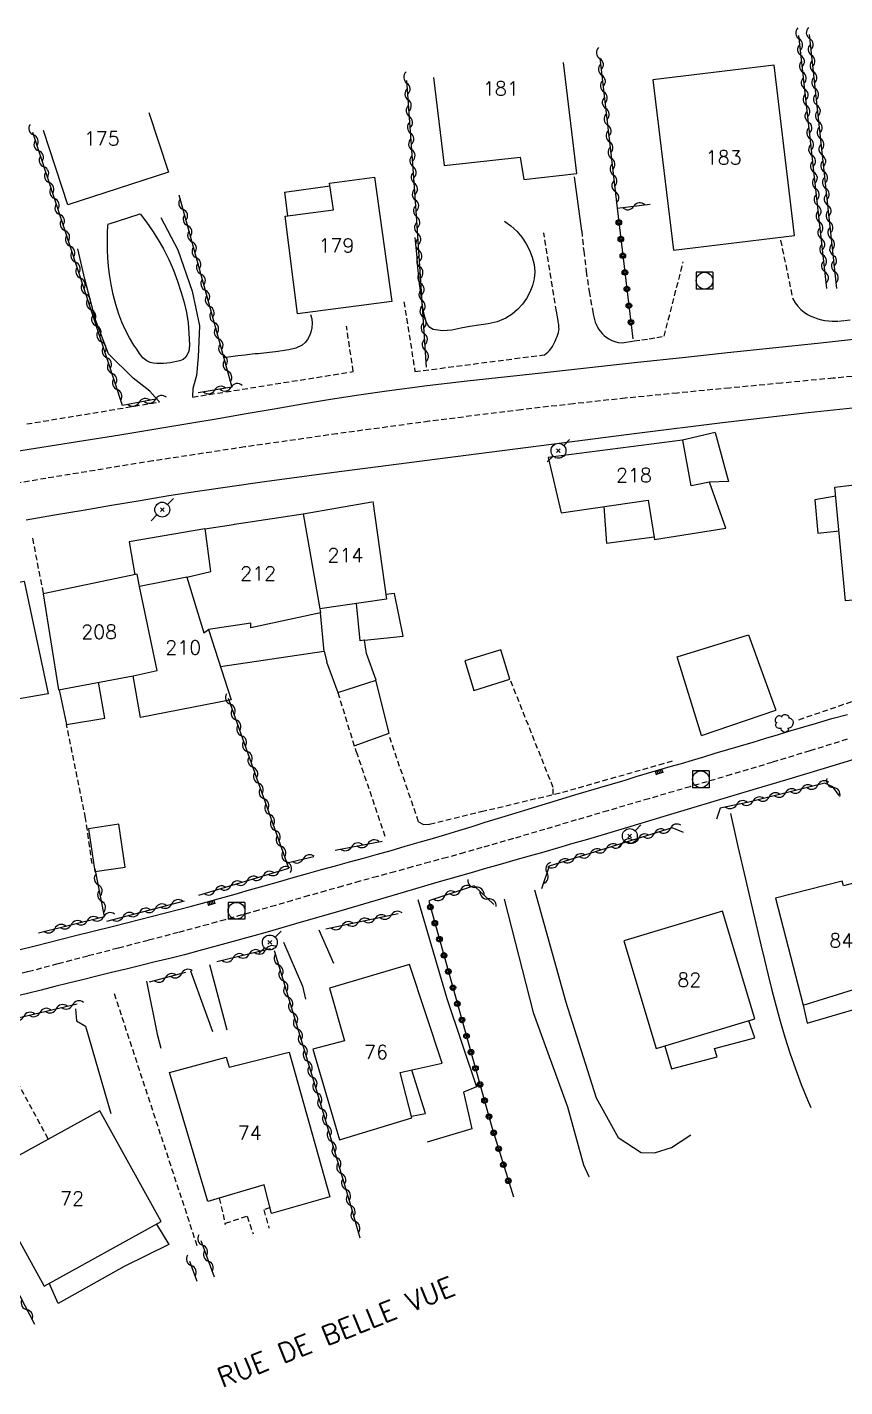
# Model space of a CAD drawing. Header units: millimetres. Extents: x 159000 to 160002, y 156999 to 158000.
# Drawn here: x 159748.6 to 159821.8, y 157011 to 157132.8 of the extents above; entities that cross this region are included whole.
import ezdxf
from ezdxf.enums import TextEntityAlignment as Align

# ---------------------------------------------------------------- set-up
doc = ezdxf.new("R2010")
doc.units = ezdxf.units.MM
doc.linetypes.add('DASHED', pattern=[0.75, 0.5, -0.25])
doc.layers.get('0').update_dxf_attribs({"linetype": 'CONTINUOUS'})
for name, color, linetype in [('W0001', 6, 'DASHED'), ('W0008', 7, 'CONTINUOUS'), ('W0014', 7, 'CONTINUOUS'), ('W0017', 7, 'CONTINUOUS'), ('W0101', 7, 'CONTINUOUS'), ('W0104', 1, 'CONTINUOUS'), ('W0112', 1, 'DASHED'), ('W0211', 2, 'CONTINUOUS'), ('W0300', 7, 'CONTINUOUS'), ('W0310', 3, 'CONTINUOUS'), ('W0323', 7, 'CONTINUOUS'), ('W0333', 7, 'CONTINUOUS'), ('W0401', 7, 'CONTINUOUS'), ('W0420', 7, 'CONTINUOUS'), ('W0473', 7, 'CONTINUOUS'), ('W0989', 7, 'CONTINUOUS'), ('W0991', 7, 'CONTINUOUS'), ('W1102', 7, 'CONTINUOUS')]:
    doc.layers.add(name, color=color, linetype=linetype)
doc.styles.get("Standard").update_dxf_attribs({"font": 'romans.shx', "width": 0.85})

# ---------------------------------------------------------------- blocks, each defined once
blk = doc.blocks.new('T420')
for p, q in [((0.75, 0.75), (-0.75, 0.75)), ((-0.75, 0.75), (-0.75, -0.75)), ((0.75, 0.75), (0.75, -0.75)), ((0.75, -0.75), (-0.75, -0.75))]:
    blk.add_line(p, q)
blk.add_ellipse((0, 0), major_axis=(-0.53, 0.53), ratio=1, start_param=3.926991, end_param=10.210176)
blk = doc.blocks.new('T401')
for p, q in [((-0.3, 0.3), (0, 0.3)), ((-0.3, -0.25), (-0.3, 0.3)), ((-0.3, 0.15), (0, 0.15)), ((-0.3, 0), (0, 0)), ((0, 0.3), (0, -0.25)), ((-0.3, -0.15), (0, -0.15)), ((-0.3, -0.25), (-0.3, -0.3)), ((-0.3, -0.3), (0, -0.3)), ((0, -0.3), (0, -0.25))]:
    blk.add_line(p, q)
blk = doc.blocks.new('T300')
for p, q in [((-0.8, 0.51), (-0.86, 0.34)), ((-0.86, 0.34), (-0.86, 0.17)), ((-0.86, 0.17), (-0.74, 0.06)), ((-0.69, 0.63), (-0.8, 0.51)), ((-0.8, -0.06), (-0.74, 0.06)), ((-0.74, 0.06), (-0.69, 0.11)), ((-0.57, 0.69), (-0.69, 0.63)), ((-0.46, 0.69), (-0.57, 0.69)), ((-0.29, 0.63), (-0.46, 0.69)), ((-0.29, 0.63), (-0.17, 0.74)), ((-0.23, 0.57), (-0.29, 0.63)), ((-0.17, 0.74), (-0.06, 0.8)), ((-0.06, 0.8), (0.06, 0.8)), ((0.06, 0.8), (0.23, 0.74)), ((0.23, 0.74), (0.34, 0.63)), ((0.34, 0.63), (0.4, 0.51)), ((0.46, 0.46), (0.34, 0.46)), ((0.4, 0.51), (0.4, 0.46)), ((0.57, 0.4), (0.46, 0.46)), ((0.57, 0.4), (0.69, 0.29)), ((0.69, 0.29), (0.74, 0.17)), ((0.74, 0.06), (0.69, -0.17)), ((0.74, 0.17), (0.74, 0.06)), ((-0.8, -0.17), (-0.8, -0.06)), ((-0.8, -0.23), (-0.8, -0.17)), ((-0.74, -0.34), (-0.8, -0.23)), ((-0.69, -0.4), (-0.74, -0.34)), ((-0.51, -0.46), (-0.69, -0.4)), ((-0.4, -0.46), (-0.51, -0.46)), ((-0.4, -0.46), (-0.34, -0.46)), ((-0.34, -0.46), (-0.34, -0.4)), ((-0.34, -0.51), (-0.34, -0.46)), ((-0.29, -0.63), (-0.34, -0.51)), ((-0.17, -0.74), (-0.29, -0.63)), ((-0.06, -0.8), (-0.17, -0.74)), ((0.06, -0.8), (-0.06, -0.8)), ((0.17, -0.74), (0.06, -0.8)), ((0.23, -0.69), (0.17, -0.74)), ((0.29, -0.46), (0.23, -0.46)), ((0.29, -0.63), (0.23, -0.69)), ((0.46, -0.4), (0.29, -0.46)), ((0.34, -0.51), (0.29, -0.63)), ((0.34, -0.51), (0.34, -0.46)), ((0.57, -0.34), (0.46, -0.4)), ((0.63, -0.29), (0.57, -0.34)), ((0.69, -0.17), (0.63, -0.29))]:
    blk.add_line(p, q)
blk = doc.blocks.new('T473')
for p, q in [((-0.166667, 0.166667), (0.166667, -0.166667)), ((-0.166667, -0.166667), (0.166667, 0.166667)), ((0.500001, 0.500001), (1.000002, 1.000002)), ((-1.000002, -1.000002), (-0.500001, -0.500001))]:
    blk.add_line(p, q)
blk.add_ellipse((0, 0), major_axis=(0.471405, 0.471405), ratio=1, start_param=5.4977871438, end_param=11.780972451)
blk = doc.blocks.new('t310o')
at = {"color": 0, "linetype": 'Continuous'}
for centre, start, end in [((-0.5, 0.38), 216.8699, 323.1304), ((0.5, -0.37), 36.8699, 143.1303)]:
    blk.add_arc(centre, 0.625, start, end, dxfattribs=at)
blk = doc.blocks.new('t323o')
at = {"color": 0, "linetype": 'Continuous'}
for radius in [0.25, 0.15]:
    blk.add_circle((0, 0), radius, dxfattribs=at)

msp = doc.modelspace()

# ---------------------------------------------------------------- linework, layer by layer
at = {"layer": 'W0001'}
for points in [[(159825.43, 157101.82), (159820.77, 157101.36), (159816.12, 157100.92), (159811.46, 157100.48), (159806.8, 157100.03), (159802.14, 157099.57), (159797.49, 157099.07), (159792.84, 157098.54), (159784.57, 157097.5), (159776.31, 157096.38), (159768.06, 157095.2), (159759.82, 157093.95), (159750.24, 157092.39), (159740.67, 157090.74), (159731.11, 157089.05), (159721.55, 157087.36), (159709.53, 157085.27), (159697.52, 157083.19), (159685.52, 157081.05), (159673.53, 157078.81), (159660.75, 157076.41), (159647.96, 157074.03), (159635.21, 157071.39), (159622.58, 157068.24)], [(159822.02, 157069.02), (159818.66, 157067.98), (159815.29, 157066.95), (159811.62, 157065.85), (159807.94, 157064.77), (159804.25, 157063.69), (159800.57, 157062.62), (159797.75, 157061.79), (159794.93, 157060.95), (159792.11, 157060.12), (159789.29, 157059.31), (159787.73, 157058.87), (159786.17, 157058.43), (159784.61, 157058.01), (159783.05, 157057.58), (159781.49, 157057.15), (159779.93, 157056.73), (159778.37, 157056.3), (159776.81, 157055.86), (159775.31, 157055.44), (159773.8, 157055.01), (159772.3, 157054.57), (159770.8, 157054.14), (159769.3, 157053.71), (159767.8, 157053.28), (159766.29, 157052.85), (159764.79, 157052.44), (159762.1, 157051.71), (159759.4, 157051), (159756.7, 157050.3), (159754, 157049.6), (159751.29, 157048.89), (159748.59, 157048.18), (159745.88, 157047.48)]]:
    msp.add_lwpolyline(points, dxfattribs=at)
at = {"layer": 'W0008'}
for points in [[(159747.81, 157050.17), (159749.27, 157050.53), (159752.78, 157051.4), (159756.29, 157052.27), (159759.79, 157053.16), (159763.29, 157054.08), (159764.59, 157054.43), (159765.89, 157054.79), (159767.19, 157055.15), (159768.49, 157055.52), (159769.79, 157055.89), (159771.08, 157056.26), (159772.38, 157056.63), (159773.68, 157057), (159774.93, 157057.35), (159776.18, 157057.69), (159777.43, 157058.04), (159778.68, 157058.38), (159779.93, 157058.72), (159781.18, 157059.07), (159782.42, 157059.43), (159783.67, 157059.79), (159784.86, 157060.14), (159786.05, 157060.49), (159787.23, 157060.86), (159788.41, 157061.22), (159789.6, 157061.59), (159790.78, 157061.95), (159791.97, 157062.32), (159793.15, 157062.68), (159795.39, 157063.35), (159797.63, 157064.03), (159799.87, 157064.7), (159802.12, 157065.37), (159803.12, 157065.67), (159804.13, 157065.97), (159805.14, 157066.27), (159806.15, 157066.57), (159807.16, 157066.86), (159808.17, 157067.16), (159809.18, 157067.46), (159810.19, 157067.76), (159811.32, 157068.09), (159812.46, 157068.43), (159813.59, 157068.77), (159814.73, 157069.12), (159815.86, 157069.46), (159817, 157069.8), (159818.13, 157070.13), (159819.27, 157070.47), (159820.65, 157070.87), (159822.03, 157071.25)], [(159823.37, 157067.46), (159819.94, 157066.41), (159816.5, 157065.37), (159813.06, 157064.34), (159809.48, 157063.26), (159805.9, 157062.18), (159802.32, 157061.11), (159798.74, 157060.05), (159797.44, 157059.67), (159796.14, 157059.29), (159794.83, 157058.92), (159793.53, 157058.55), (159792.23, 157058.18), (159790.92, 157057.81), (159789.62, 157057.44), (159788.32, 157057.07), (159785.27, 157056.19), (159782.23, 157055.3), (159779.19, 157054.41), (159776.15, 157053.51), (159773.11, 157052.63), (159770.06, 157051.75), (159767.01, 157050.9), (159763.95, 157050.07), (159762.65, 157049.72), (159761.34, 157049.39), (159760.04, 157049.07), (159758.73, 157048.75), (159757.43, 157048.43), (159756.12, 157048.12), (159754.81, 157047.8), (159753.51, 157047.48), (159752.27, 157047.17), (159751.04, 157046.87), (159749.81, 157046.56), (159748.58, 157046.25), (159747.34, 157045.94)]]:
    msp.add_lwpolyline(points, dxfattribs=at)
at = {"layer": 'W0014'}
for points in [[(159823.37, 157104.91), (159819.34, 157104.48), (159815.32, 157104.04), (159811.29, 157103.62), (159807.26, 157103.19), (159803.23, 157102.76), (159799.21, 157102.32), (159795.18, 157101.87), (159791.58, 157101.48), (159787.98, 157101.09), (159784.39, 157100.67), (159780.79, 157100.2), (159778.27, 157099.83), (159775.74, 157099.44), (159773.22, 157099.03), (159770.7, 157098.6), (159768.18, 157098.16), (159765.66, 157097.73), (159763.14, 157097.3), (159760.62, 157096.88), (159756.85, 157096.27), (159753.07, 157095.66), (159749.3, 157095.06), (159745.53, 157094.46)], [(159748.46, 157088.66), (159751.01, 157089.11), (159753.57, 157089.55), (159756.13, 157089.99), (159758.69, 157090.42), (159761.25, 157090.84), (159763.82, 157091.24), (159769.82, 157092.11), (159775.83, 157092.92), (159781.84, 157093.7), (159787.86, 157094.47), (159795.52, 157095.46), (159803.18, 157096.43), (159810.85, 157097.38), (159818.52, 157098.28), (159820.79, 157098.54), (159823.07, 157098.78)]]:
    msp.add_lwpolyline(points, dxfattribs=at)
at = {"layer": 'W0017'}
for points in [[(159798.23, 157114.56), (159797.58, 157119.39)], [(159758.68, 157116.08), (159759.26, 157115.34), (159759.8, 157114.56), (159760.31, 157113.76), (159760.77, 157112.94), (159761.24, 157112), (159761.66, 157111.03), (159762.04, 157110.05), (159762.36, 157109.05), (159762.61, 157108.15), (159762.82, 157107.24), (159762.97, 157106.32), (159763.04, 157105.39), (159763.07, 157104.88), (159763.1, 157104.33), (159763.03, 157103.75), (159762.77, 157103.23), (159762.53, 157103.03), (159762.24, 157102.92), (159761.94, 157102.86), (159761.67, 157102.81), (159761.37, 157102.75), (159761.08, 157102.7), (159760.78, 157102.67), (159760.48, 157102.67), (159760.18, 157102.69), (159759.88, 157102.71), (159759.57, 157102.78), (159759.29, 157102.91), (159758.92, 157103.2), (159758.62, 157103.56), (159758.37, 157103.95), (159758.13, 157104.33), (159757.73, 157104.99), (159757.37, 157105.67), (159757.05, 157106.38), (159756.77, 157107.1), (159756.49, 157107.97), (159756.27, 157108.86), (159756.09, 157109.75), (159755.94, 157110.65), (159755.85, 157111.39), (159755.8, 157112.13), (159755.77, 157112.87), (159755.76, 157113.62), (159755.75, 157113.82), (159755.76, 157114.01), (159755.76, 157114.21), (159755.77, 157114.41), (159755.77, 157114.61), (159755.79, 157114.81), (159755.8, 157115.01), (159755.81, 157115.2)], [(159755.82, 157115.17), (159758.68, 157116.08)], [(159760.52, 157115.75), (159762.05, 157112.85), (159763.35, 157109.16), (159763.99, 157106.06), (159763.89, 157103.27), (159763.73, 157101.59), (159763.39, 157100.45), (159763.38, 157099.69)], [(159760.42, 157099.23), (159760, 157099.68), (159759.54, 157100.2), (159758.06, 157101.35), (159755.86, 157103.55), (159754.68, 157106.6), (159753.72, 157110.22), (159753.09, 157112.95)], [(159783.56, 157054.66), (159786.14, 157045.81), (159788.81, 157037.9), (159787.64, 157037.42), (159788.39, 157034.13), (159784.4, 157032.92)], [(159791.28, 157054.69), (159793.88, 157044.54), (159796.97, 157036.1), (159798.39, 157030.89), (159798.88, 157029.86), (159798.89, 157029.85)], [(159794.01, 157055.52), (159796.81, 157045.48), (159799.54, 157036.91), (159801.51, 157033.35), (159803.55, 157031.99), (159804.74, 157031.96), (159806.29, 157032.46), (159808, 157033.58)], [(159774.7, 157051.95), (159775.99, 157048.96)], [(159771.52, 157050.83), (159773.23, 157046.9), (159773.49, 157045.73)], [(159763.19, 157048.28), (159764.65, 157044.24), (159765.16, 157042.83)], [(159766.47, 157042.97), (159764.91, 157048.81)], [(159759.25, 157047.36), (159760.2, 157042.59), (159760.54, 157041.36)], [(159752.88, 157044.86), (159752.97, 157043.81), (159753.78, 157043.33), (159756.05, 157035.49)]]:
    msp.add_lwpolyline(points, dxfattribs=at)
at = {"layer": 'W0101'}
for points in [[(159785.92, 157120.4), (159792.73, 157121.17), (159793.06, 157119.16), (159797.81, 157119.71), (159796.61, 157129.64)], [(159784.96, 157128.31), (159785.92, 157120.4)], [(159759.46, 157125.17), (159761.23, 157119.81), (159752.2, 157116.88)], [(159752.2, 157116.88), (159750.02, 157123.55)], [(159807.26, 157095.81), (159795.23, 157094.27), (159796.38, 157089.31), (159804.2, 157090.45), (159804.74, 157086.91), (159811.14, 157087.92), (159809.68, 157092.05), (159808.05, 157091.72), (159807.3, 157095.81)], [(159773.29, 157089.2), (159779.42, 157090.29)], [(159779.52, 157090.31), (159780.75, 157081.58), (159774.79, 157080.7)], [(159762.85, 157083.55), (159765.02, 157084.04), (159764.5, 157087.89), (159764.49, 157087.88), (159767.03, 157088.26), (159767.12, 157088.28), (159773.29, 157089.2)], [(159758.63, 157082.7), (159758.4, 157083.8), (159750, 157082.06), (159751.37, 157073.46), (159758.05, 157074.69)], [(159762.85, 157083.55), (159758.63, 157082.7)], [(159741.91, 157081.91), (159748.29, 157083.18), (159750.45, 157073.09), (159743.85, 157071.95)], [(159774.79, 157080.7), (159774.84, 157080.33), (159768.61, 157079.01), (159768.59, 157079.43), (159764.79, 157078.84)], [(159764.79, 157078.84), (159766.84, 157072.56), (159758.7, 157070.96), (159758.05, 157074.69)], [(159826.83, 157049.15), (159824.99, 157056.76), (159821.67, 157055.9), (159821.55, 157056.32), (159815.6, 157054.8)], [(159815.6, 157054.8), (159818.07, 157045.21), (159824.71, 157047.27), (159824.57, 157048.52), (159826.83, 157049.15)]]:
    msp.add_lwpolyline(points, dxfattribs=at)
for points in [[(159804.61, 157128.09), (159806.44, 157112.84), (159817.3, 157114.15), (159815.46, 157129.4)], [(159779.67, 157119.36), (159781.22, 157108.24), (159772.78, 157107.12), (159771.66, 157115.86), (159776, 157116.44), (159775.63, 157118.83)], [(159820.92, 157091.61), (159836.57, 157093.49), (159837.51, 157086.31), (159836.59, 157086.19), (159836.76, 157082.83), (159821.87, 157081.42)], [(159802, 157050.96), (159804.9, 157041.31), (159813.75, 157043.97), (159810.84, 157053.62)], [(159775.63, 157046.73), (159776.98, 157042.01), (159774.14, 157041.26), (159776.53, 157033.15), (159783.03, 157035.1), (159781.98, 157039.16), (159785.73, 157040.01), (159782.8, 157048.83)], [(159761.32, 157039.16), (159766.39, 157040.55), (159766.65, 157039.66), (159772.03, 157041), (159775.67, 157028.03), (159770.46, 157026.55), (159769.79, 157029.1), (159764.75, 157027.61)], [(159744.6, 157029.96), (159750.07, 157020.04), (159760.55, 157025.81), (159755.08, 157035.73)]]:
    msp.add_lwpolyline(points, close=True, dxfattribs=at)
at = {"layer": 'W0104'}
for points in [[(159771.61, 157118.01), (159775.66, 157118.6)], [(159771.61, 157118.01), (159771.89, 157115.89)], [(159810.18, 157096.51), (159807.26, 157095.81)], [(159810.18, 157096.51), (159811.39, 157092.11), (159809.68, 157092.05)], [(159800.22, 157089.87), (159800.45, 157086.57), (159804.71, 157087.15)], [(159820.99, 157090.78), (159819.11, 157090.46), (159819.38, 157087.47), (159821.28, 157087.68)], [(159764.49, 157087.88), (159757.69, 157086.7)], [(159757.69, 157086.7), (159758.22, 157083.76)], [(159765.87, 157075.55), (159775.14, 157076.92), (159775.16, 157076.89), (159775.4, 157075.95), (159775.37, 157075.95), (159776.39, 157073.2), (159779.83, 157074.32), (159778.96, 157076.7), (159778.79, 157077.9), (159782.24, 157078.26), (159781.46, 157082.09), (159780.69, 157081.99)], [(159778.79, 157077.9), (159778.39, 157077.85), (159778.05, 157081.18)], [(159775.16, 157076.89), (159774.84, 157080.33)], [(159808.96, 157069.36), (159806.79, 157076.41), (159813.18, 157078.36), (159815.61, 157071.64)], [(159751.43, 157073.45), (159752.09, 157070.34), (159755.51, 157070.91), (159754.94, 157074.12)], [(159808.96, 157069.36), (159815.61, 157071.64)], [(159818.07, 157045.21), (159818.42, 157043.58), (159824.86, 157045.47), (159824.32, 157047.15)], [(159805.68, 157041.54), (159806.28, 157039.5), (159810.38, 157040.57), (159810.14, 157041.32), (159813.74, 157042.28), (159813.19, 157043.8)], [(159782.99, 157035.27), (159784.25, 157035.5), (159783.01, 157039.39)], [(159760.16, 157025.6), (159761.25, 157023.76), (159757.26, 157021.78), (159757.26, 157021.8), (159751.35, 157018.48), (159750.52, 157020.29)]]:
    msp.add_lwpolyline(points, dxfattribs=at)
for points in [[(159787.75, 157076.03), (159788.57, 157073.4), (159791.79, 157074.39), (159790.98, 157077.03)], [(159754.07, 157061.01), (159754.63, 157057.16), (159757.33, 157057.55), (159756.77, 157061.4)]]:
    msp.add_lwpolyline(points, close=True, dxfattribs=at)
at = {"layer": 'W0112'}
for points in [[(159795.97, 157107.33), (159794.83, 157114.37)], [(159798.23, 157114.56), (159798.41, 157112.75), (159798.63, 157110.94), (159798.9, 157109.14), (159799.22, 157107.34), (159799.26, 157107.1), (159799.32, 157106.85), (159799.38, 157106.61), (159799.45, 157106.37), (159799.52, 157106.2), (159799.59, 157106.04), (159799.68, 157105.88), (159799.78, 157105.72), (159799.92, 157105.54), (159800.07, 157105.36), (159800.24, 157105.2), (159800.42, 157105.05), (159800.67, 157104.89), (159800.93, 157104.75), (159801.2, 157104.64), (159801.49, 157104.57), (159801.86, 157104.54), (159802.23, 157104.58), (159802.59, 157104.64), (159802.94, 157104.7), (159803.62, 157104.79), (159804.29, 157104.89), (159804.96, 157105), (159805.62, 157105.12)], [(159816.05, 157113.71), (159817.13, 157108.46)], [(159805.62, 157105.12), (159807.32, 157111.77)], [(159782.31, 157108.21), (159783.3, 157101.95), (159794.89, 157103.46)], [(159817.13, 157108.46), (159817.34, 157108.12), (159817.59, 157107.81), (159817.86, 157107.52), (159818.16, 157107.27), (159818.45, 157107.07), (159818.75, 157106.92), (159819.07, 157106.79), (159819.39, 157106.68), (159819.7, 157106.59), (159820.02, 157106.53), (159820.34, 157106.49), (159820.66, 157106.47), (159821.22, 157106.48), (159821.77, 157106.53), (159822.32, 157106.6)], [(159794.89, 157103.46), (159795.05, 157103.57), (159795.2, 157103.7), (159795.34, 157103.83), (159795.46, 157103.98), (159795.61, 157104.21), (159795.74, 157104.44), (159795.85, 157104.69), (159795.96, 157104.93), (159796.03, 157105.1), (159796.1, 157105.27), (159796.15, 157105.45), (159796.19, 157105.63), (159796.2, 157105.76), (159796.19, 157105.89), (159796.19, 157106.02), (159796.17, 157106.16), (159796.15, 157106.29), (159796.13, 157106.41), (159796.11, 157106.54), (159796.09, 157106.67), (159796.06, 157106.85), (159796.04, 157107.02), (159796, 157107.19), (159795.97, 157107.36)], [(159763.38, 157099.66), (159777.77, 157101.96), (159777.16, 157106.03)], [(159748.52, 157097.26), (159760.42, 157099.23)], [(159749.03, 157087.02), (159750, 157082.06)], [(159817.69, 157070.77), (159828.81, 157074.59), (159843.81, 157079.68)], [(159795.68, 157064.08), (159795.67, 157064.7), (159791.8, 157074.44)], [(159776.39, 157073.2), (159778.01, 157067.91), (159778.04, 157067.91), (159780.61, 157060.32)], [(159754.37, 157057.88), (159753.8, 157061.96), (159752.09, 157070.34)], [(159783.62, 157061.62), (159781, 157069.3)], [(159783.62, 157061.62), (159784.07, 157061.38), (159784.61, 157061.42), (159789.21, 157062.54), (159789.24, 157062.54), (159796.5, 157064.27), (159806.54, 157067.13)], [(159756.35, 157046.25), (159763.8, 157023.57)], [(159745.87, 157041.61), (159750.46, 157033.19)], [(159765.77, 157027.91), (159766.31, 157025.57), (159766.32, 157025.68), (159768.27, 157026.31), (159768.79, 157024.71)], [(159770.32, 157027.09), (159769.75, 157026.87), (159770.22, 157025.24)]]:
    msp.add_lwpolyline(points, dxfattribs=at)
at = {"layer": 'W0211'}
for points in [[(159791.32, 157115.43), (159791.89, 157115.01), (159792.41, 157114.53), (159792.86, 157113.99), (159793.26, 157113.4), (159793.56, 157112.82), (159793.81, 157112.2), (159793.98, 157111.56), (159794.04, 157110.89), (159793.98, 157110.26), (159793.83, 157109.65), (159793.59, 157109.06), (159793.29, 157108.51), (159792.92, 157107.99), (159792.48, 157107.51), (159791.99, 157107.09), (159791.44, 157106.74), (159790.66, 157106.42), (159789.84, 157106.23), (159789.01, 157106.11), (159788.2, 157106), (159787.42, 157105.85), (159786.61, 157105.67), (159785.76, 157105.59), (159784.92, 157105.73), (159784.77, 157105.8), (159784.64, 157105.9), (159784.53, 157106.02), (159784.44, 157106.15), (159784.3, 157106.44), (159784.2, 157106.75), (159784.13, 157107.07), (159784.07, 157107.38), (159783.97, 157107.84), (159783.9, 157108.3), (159783.84, 157108.76), (159783.78, 157109.22), (159783.71, 157109.82), (159783.65, 157110.41), (159783.59, 157111.01), (159783.53, 157111.6), (159783.48, 157112.19), (159783.42, 157112.77), (159783.37, 157113.36), (159783.32, 157113.95)], [(159773.95, 157107.08), (159774.05, 157106.69), (159774.09, 157106.28), (159774.06, 157105.88), (159773.98, 157105.48), (159773.85, 157105.15), (159773.68, 157104.84), (159773.45, 157104.56), (159773.18, 157104.32), (159772.62, 157104.04), (159772, 157103.89), (159771.39, 157103.81), (159770.8, 157103.72), (159770.54, 157103.68), (159770.28, 157103.65), (159770.02, 157103.62), (159769.76, 157103.6), (159769.5, 157103.58), (159769.24, 157103.55), (159768.98, 157103.53), (159768.72, 157103.5), (159768.08, 157103.43), (159767.44, 157103.35), (159766.81, 157103.27), (159766.17, 157103.18)]]:
    msp.add_lwpolyline(points, dxfattribs=at)
at = {"layer": 'W0300'}
msp.add_lwpolyline([(159811.55, 157062.36), (159812.22, 157059.42), (159812.9, 157056.48), (159813.59, 157053.54), (159814.28, 157050.61), (159814.6, 157049.26), (159814.92, 157047.9), (159815.26, 157046.55), (159815.61, 157045.21), (159816.02, 157043.77), (159816.44, 157042.34), (159816.89, 157040.92), (159817.38, 157039.5), (159817.9, 157038.1), (159818.46, 157036.71), (159818.75, 157036.04)], dxfattribs=at)
at = {"layer": 'W0310'}
for points in [[(159820.19, 157109.39), (159817.68, 157132.05)], [(159818.61, 157132.16), (159821.07, 157109.41)], [(159799.86, 157130.02), (159801.41, 157116.58)], [(159784.33, 157102.36), (159783.38, 157116.81), (159782.56, 157128.04)], [(159757.1, 157098.93), (159749.06, 157123.38)], [(159762.16, 157117.8), (159766.9, 157100.56)], [(159801.41, 157116.58), (159804.36, 157116.94)], [(159760.24, 157099.51), (159757.1, 157098.93)], [(159766.9, 157100.56), (159763.88, 157100.05)], [(159763.95, 157055.04), (159772, 157057.47), (159766.59, 157072.67)], [(159821.29, 157063.97), (159820.74, 157064.75), (159820.01, 157065.08), (159813.2, 157063.39), (159810.63, 157062.86)], [(159810.63, 157062.86), (159810.32, 157061.85)], [(159807.34, 157060.68), (159806.35, 157061.08), (159795.33, 157057.66), (159794.63, 157055.63)], [(159776.15, 157059.09), (159780.37, 157059.9)], [(159771.83, 157057.95), (159774.23, 157058.52)], [(159749.58, 157051.69), (159755.5, 157053.14), (159754.65, 157057.42)], [(159790.36, 157054.23), (159788.6, 157055.9), (159784.53, 157054.54)], [(159755.71, 157052.73), (159762.66, 157054.56)], [(159781.79, 157053.39), (159775.3, 157052.02)], [(159770.35, 157050.26), (159765.55, 157049.08)], [(159770.69, 157050.1), (159774.9, 157036.14), (159777.47, 157027.49), (159778.37, 157024.37)], [(159762.74, 157048.13), (159759.48, 157047.27)], [(159742.41, 157042.82), (159753.05, 157045.32)], [(159749.24, 157016.59), (159744.44, 157025.83), (159736.43, 157041.3), (159738.26, 157041.68)], [(159764.12, 157024.11), (159765.3, 157020.88)], [(159763.11, 157022.28), (159763.77, 157020.47)]]:
    msp.add_lwpolyline(points, dxfattribs=at)
at = {"layer": 'W0323'}
for points in [[(159801.41, 157116.58), (159802.81, 157104.88)], [(159784.53, 157054.51), (159790.19, 157034.28), (159791.99, 157028.41), (159792.11, 157028.04)]]:
    msp.add_lwpolyline(points, dxfattribs=at)
at = {"layer": 'W0333'}
msp.add_lwpolyline([(159777.85, 157068.43), (159780.98, 157069.57), (159779.78, 157074.3)], dxfattribs=at)
at = {"layer": 'W1102'}
for points in [[(159773.29, 157089.2), (159774.79, 157080.7)], [(159762.85, 157083.55), (159764.39, 157078.54), (159764.79, 157078.84)], [(159758.05, 157074.69), (159760.2, 157075.18), (159758.63, 157082.7)]]:
    msp.add_lwpolyline(points, dxfattribs=at)

# ---------------------------------------------------------------- block references
at = {"layer": 'W0300'}
msp.add_blockref('T300', (159816.43, 157070.44), dxfattribs=at)
at = {"layer": 'W0310'}
for p, rotation in [((159817.72, 157131.75), 96.32503889526815), ((159818.65, 157131.78), 276.1534056203221), ((159817.88, 157130.26), 96.32503889526815), ((159818.82, 157130.29), 276.1534056203221), ((159799.86, 157129.99), 276.5919981692835), ((159782.58, 157127.8), 94.19009254861565), ((159800.04, 157128.5), 276.5919981692835), ((159818.05, 157128.77), 96.32503889526815), ((159818.98, 157128.8), 276.1534056203221), ((159800.21, 157127.01), 276.5919981692835), ((159818.21, 157127.28), 96.32503889526815), ((159819.14, 157127.31), 276.1534056203221), ((159782.69, 157126.3), 94.19009254861565), ((159800.38, 157125.52), 276.5919981692835), ((159818.38, 157125.79), 96.32503889526815), ((159819.3, 157125.82), 276.1534056203221), ((159782.8, 157124.8), 94.19009254861565), ((159800.55, 157124.03), 276.5919981692835), ((159818.54, 157124.3), 96.32503889526815), ((159819.46, 157124.32), 276.1534056203221), ((159749.14, 157123.15), 108.2062065418072), ((159782.91, 157123.31), 94.19009254861565), ((159818.71, 157122.81), 96.32503889526815), ((159819.62, 157122.83), 276.1534056203221), ((159749.6, 157121.73), 108.2062065418072), ((159783.02, 157121.81), 94.19009254861565), ((159800.72, 157122.54), 276.5919981692835), ((159750.07, 157120.3), 108.2062065418072), ((159783.13, 157120.32), 94.19009254861565), ((159800.9, 157121.05), 276.5919981692835), ((159818.87, 157121.32), 96.32503889526815), ((159819.78, 157121.34), 276.1534056203221), ((159801.07, 157119.56), 276.5919981692835), ((159819.04, 157119.82), 96.32503889526815), ((159819.94, 157119.85), 276.1534056203221), ((159750.54, 157118.88), 108.2062065418072), ((159783.24, 157118.82), 94.19009254861565), ((159801.24, 157118.07), 276.5919981692835), ((159819.2, 157118.33), 96.32503889526815), ((159820.1, 157118.36), 276.1534056203221), ((159751.01, 157117.45), 108.2062065418072), ((159783.35, 157117.32), 94.19009254861565), ((159819.37, 157116.84), 96.32503889526815), ((159820.26, 157116.87), 276.1534056203221), ((159751.48, 157116.03), 108.2062065418072), ((159762.53, 157116.47), 285.3677966107694), ((159783.45, 157115.83), 93.7332780686753), ((159802.9, 157116.76), 6.934340102019356), ((159751.95, 157114.6), 108.2062065418072), ((159762.92, 157115.03), 285.3677966107694), ((159783.54, 157114.33), 93.7332780686753), ((159819.53, 157115.35), 96.32503889526815), ((159820.42, 157115.38), 276.1534056203221), ((159752.42, 157113.18), 108.2062065418072), ((159763.32, 157113.58), 285.3677966107694), ((159819.7, 157113.86), 96.32503889526815), ((159820.58, 157113.88), 276.1534056203221), ((159752.89, 157111.75), 108.2062065418072), ((159763.72, 157112.13), 285.3677966107694), ((159783.64, 157112.83), 93.7332780686753), ((159819.86, 157112.37), 96.32503889526815), ((159820.74, 157112.39), 276.1534056203221), ((159764.12, 157110.69), 285.3677966107694), ((159783.74, 157111.34), 93.7332780686753), ((159820.03, 157110.88), 96.32503889526815), ((159820.91, 157110.9), 276.1534056203221), ((159753.35, 157110.33), 108.2062065418072), ((159783.84, 157109.84), 93.7332780686753), ((159753.82, 157108.9), 108.2062065418072), ((159764.51, 157109.24), 285.3677966107694), ((159783.94, 157108.34), 93.7332780686753), ((159754.29, 157107.48), 108.2062065418072), ((159764.91, 157107.79), 285.3677966107694), ((159754.76, 157106.05), 108.2062065418072), ((159765.31, 157106.35), 285.3677966107694), ((159784.03, 157106.85), 93.7332780686753), ((159755.23, 157104.63), 108.2062065418072), ((159765.71, 157104.9), 285.3677966107694), ((159784.13, 157105.35), 93.7332780686753), ((159766.1, 157103.45), 285.3677966107694), ((159784.23, 157103.85), 93.7332780686753), ((159755.7, 157103.2), 108.2062065418072), ((159766.5, 157102.01), 285.3677966107694), ((159756.17, 157101.78), 108.2062065418072), ((159756.63, 157100.35), 108.2062065418072), ((159765.35, 157100.3), 189.625540944985), ((159766.83, 157100.55), 189.625540944985), ((159758.58, 157099.2), 190.4998383570545), ((159760.05, 157099.47), 190.4998383570545), ((159766.77, 157072.16), 109.6044129938145), ((159767.27, 157070.75), 109.6044129938145), ((159767.77, 157069.34), 109.6044129938145), ((159768.28, 157067.92), 109.6044129938145), ((159768.78, 157066.51), 109.6044129938145), ((159769.28, 157065.1), 109.6044129938145), ((159819.39, 157064.93), 193.9198418130999), ((159820.77, 157064.7), 125.0564854642557), ((159769.79, 157063.68), 109.6044129938145), ((159815.02, 157063.85), 193.9198418130999), ((159816.48, 157064.21), 193.9198418130999), ((159817.93, 157064.57), 193.9198418130999), ((159770.29, 157062.27), 109.6044129938145), ((159812.1, 157063.17), 191.6699790960977), ((159813.57, 157063.48), 193.9198418130999), ((159770.79, 157060.86), 109.6044129938145), ((159771.3, 157059.44), 109.6044129938145), ((159803.31, 157060.13), 197.2239917121092), ((159804.74, 157060.58), 197.2239917121092), ((159806.17, 157061.02), 197.2239917121092), ((159777.62, 157059.38), 10.86139875626885), ((159779.09, 157059.66), 10.86139875626885), ((159799.01, 157058.8), 197.2239917121092), ((159800.44, 157059.25), 197.2239917121092), ((159801.87, 157059.69), 197.2239917121092), ((159771.8, 157058.03), 109.6044129938145), ((159773.29, 157058.3), 13.2024333782501), ((159795.12, 157057.05), 251.0079948558633), ((159796.14, 157057.91), 197.2239917121092), ((159797.57, 157058.36), 197.2239917121092), ((159754.93, 157055.99), 101.3104405999027), ((159768.26, 157056.34), 16.85376939251869), ((159769.69, 157056.78), 16.85376939251869), ((159771.13, 157057.21), 16.85376939251869), ((159755.23, 157054.52), 101.3104405999027), ((159765.39, 157055.47), 16.85376939251869), ((159766.82, 157055.91), 16.85376939251869), ((159785.96, 157055.01), 198.4776793284547), ((159787.38, 157055.49), 198.4776793284547), ((159788.76, 157055.76), 136.5893267554791), ((159789.85, 157054.72), 136.5893267554791), ((159760.06, 157053.88), 14.68442887520423), ((159761.51, 157054.26), 14.68442887520423), ((159753.95, 157052.76), 13.73576168896466), ((159755.41, 157053.11), 13.73576168896466), ((159757.16, 157053.12), 14.68442887520423), ((159758.61, 157053.5), 14.68442887520423), ((159779.7, 157052.95), 191.9020764352497), ((159781.17, 157053.26), 191.9020764352497), ((159751.04, 157052.05), 13.73576168896466), ((159752.5, 157052.4), 13.73576168896466), ((159776.77, 157052.33), 191.9020764352497), ((159778.24, 157052.64), 191.9020764352497), ((159767.01, 157049.44), 193.8542368627172), ((159768.46, 157049.8), 193.8542368627172), ((159769.92, 157050.16), 193.8542368627172), ((159771.08, 157048.8), 286.7960426392382), ((159762.38, 157048.03), 194.6878587986444), ((159771.51, 157047.37), 286.7960426392382), ((159760.93, 157047.65), 194.6878587986444), ((159771.94, 157045.93), 286.7960426392382), ((159748.25, 157044.19), 13.20739459681487), ((159749.71, 157044.54), 13.20739459681487), ((159751.17, 157044.88), 13.20739459681487), ((159752.63, 157045.22), 13.20739459681487), ((159772.38, 157044.5), 286.7960426392382), ((159772.81, 157043.06), 286.7960426392382), ((159773.25, 157041.62), 286.7960426392382), ((159773.68, 157040.19), 286.7960426392382), ((159774.11, 157038.75), 286.7960426392382), ((159774.55, 157037.32), 286.7960426392382), ((159774.98, 157035.88), 286.569588815458), ((159775.41, 157034.44), 286.569588815458), ((159775.83, 157033), 286.569588815458), ((159776.26, 157031.57), 286.569588815458), ((159776.69, 157030.13), 286.569588815458), ((159777.12, 157028.69), 286.569588815458), ((159777.54, 157027.25), 286.0799634920251), ((159777.96, 157025.81), 286.0799634920251), ((159764.27, 157023.69), 290.0890612802075), ((159763.26, 157021.88), 289.9054139195513), ((159764.78, 157022.28), 290.0890612802075), ((159748.55, 157017.92), 117.4249896073726)]:
    msp.add_blockref('t310o', p, dxfattribs=dict(at, rotation=rotation))
at = {"layer": 'W0323'}
for p, rotation in [((159801.56, 157115.31), 276.8328475418244), ((159801.74, 157113.82), 276.8328475418244), ((159801.92, 157112.33), 276.8328475418244), ((159802.1, 157110.84), 276.8328475418244), ((159802.28, 157109.35), 276.8328475418244), ((159802.46, 157107.86), 276.8328475418244), ((159802.64, 157106.37), 276.8328475418244), ((159784.68, 157053.99), 285.6255219483319), ((159785.08, 157052.55), 285.6255219483319), ((159785.49, 157051.11), 285.6255219483319), ((159785.89, 157049.66), 285.6255219483319), ((159786.29, 157048.22), 285.6255219483319), ((159786.7, 157046.77), 285.6255219483319), ((159787.1, 157045.33), 285.6255219483319), ((159787.51, 157043.88), 285.6255219483319), ((159787.91, 157042.44), 285.6255219483319), ((159788.31, 157040.99), 285.6255219483319), ((159788.72, 157039.55), 285.6255219483319), ((159789.12, 157038.1), 285.6255219483319), ((159789.53, 157036.66), 285.6255219483319), ((159789.93, 157035.22), 285.6255219483319), ((159790.35, 157033.77), 287.0161177226047), ((159790.79, 157032.34), 287.0161177226047), ((159791.22, 157030.91), 287.0161177226047), ((159791.66, 157029.47), 287.0161177226047)]:
    msp.add_blockref('t323o', p, dxfattribs=dict(at, rotation=rotation))
at = {"layer": 'W0401'}
for p, rotation in [((159805.2, 157065.95), 286.3764688608946), ((159765.07, 157054.23), 285.3829017329004)]:
    msp.add_blockref('T401', p, dxfattribs=dict(at, rotation=rotation))
at = {"layer": 'W0420'}
for p in [(159809.24, 157110.1), (159808.91, 157065.43), (159767.31, 157053.66)]:
    msp.add_blockref('T420', p, dxfattribs=at)
at = {"layer": 'W0473'}
for p in [(159796.15, 157094.86), (159760.66, 157089.59), (159802.54, 157060.35), (159770.3, 157050.82)]:
    msp.add_blockref('T473', p, dxfattribs=at)

# ---------------------------------------------------------------- texts
at = {"layer": 'W0989'}
msp.add_text('RUE DE BELLE VUE', height=1.75, rotation=21.8601, dxfattribs=at).set_placement((159766.03, 157010.91))
at = {"layer": 'W0991'}
for s, p in [('181', (159790.99, 157127.3)), ('175', (159755.24, 157122.83)), ('183', (159810.95, 157121.12)), ('179', (159776.26, 157113.24)), ('218', (159802.91, 157092.67)), ('214', (159777.07, 157085.5)), ('212', (159769.25, 157083.87)), ('208', (159755.01, 157078.63)), ('210', (159762.54, 157077.25)), ('84', (159821.48, 157050.99)), ('82', (159807.87, 157047.46)), ('76', (159779.81, 157040.99)), ('74', (159768.49, 157033.77)), ('72', (159752.58, 157027.89))]:
    msp.add_text(s, height=1.25, dxfattribs=at).set_placement(p, align=Align.MIDDLE_CENTER)

doc.saveas('drawing.dxf')
